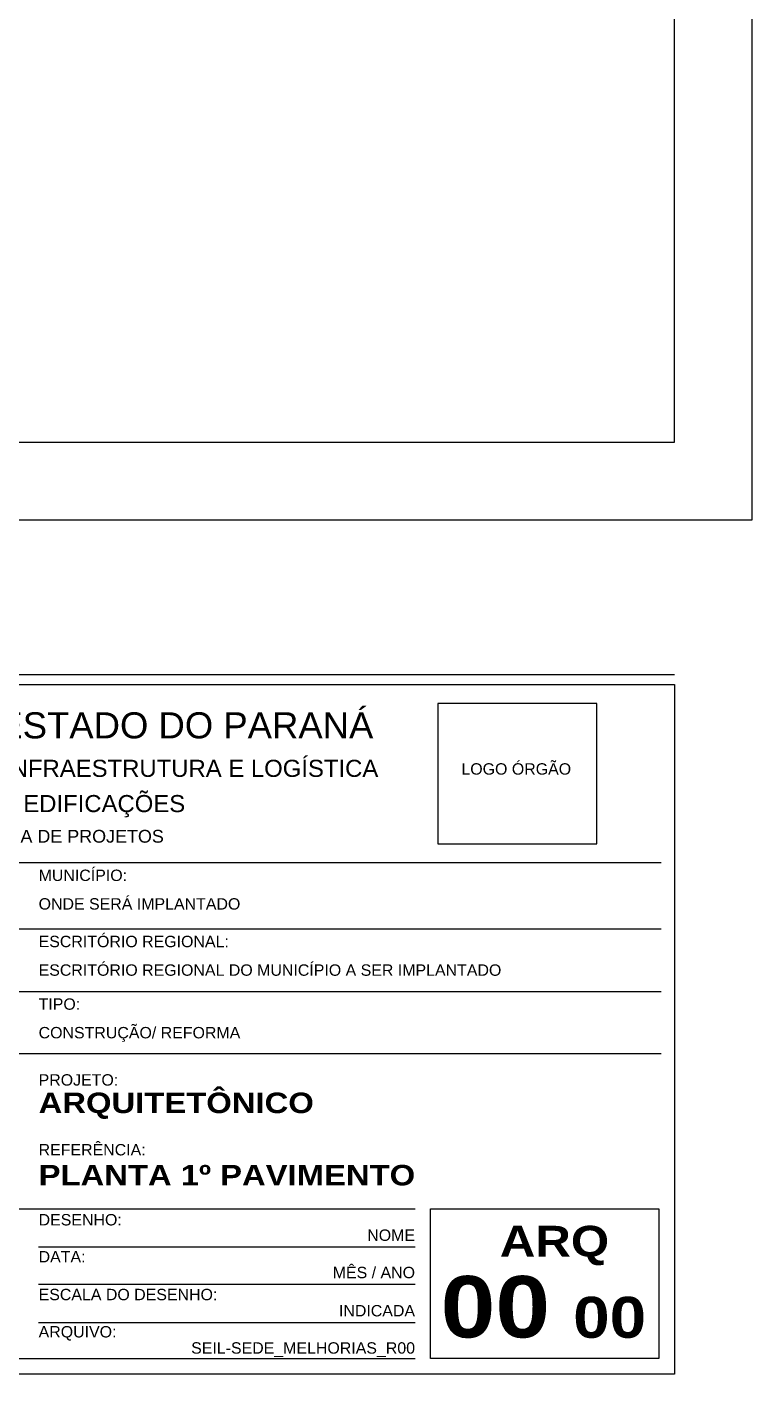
# Model space of a CAD drawing. Header units: millimetres. Extents: x 0 to 687901, y 0 to 346525.
# Drawn here: x 16275 to 17210, y 32700 to 34439 of the extents above; entities that cross this region are included whole.
import ezdxf
from ezdxf.enums import TextEntityAlignment as Align

# ---------------------------------------------------------------- set-up
doc = ezdxf.new("R2010")
doc.units = ezdxf.units.MM
for name, color, linetype in [('ARQ_Prancha', 7, 'Continuous'), ('ARQ_Prancha lin_grossa', 111, 'Continuous'), ('ARQ_Texto', 7, 'Continuous')]:
    doc.layers.add(name, color=color, linetype=linetype)
doc.styles.add('ARIAL', font='arial.ttf')
doc.styles.add('arial bold', font='')
doc.styles.get('arial bold').set_extended_font_data('Arial Black')

msp = doc.modelspace()

# ---------------------------------------------------------------- linework, layer by layer
at = {"layer": 'ARQ_Prancha'}
msp.add_lwpolyline([(5319.9, 33802.6), (17209.9, 33802.6), (17209.9, 42212.6), (5319.9, 42212.6)], close=True, dxfattribs=at)
at = {"layer": 'ARQ_Prancha lin_grossa'}
msp.add_lwpolyline([(17109.9, 33902.6), (17109.9, 42112.6), (5569.9, 42112.6), (5569.9, 33902.6), (17109.9, 33902.6)], close=True, dxfattribs=at)
at = {"layer": 'ARQ_Texto'}
for p, q in [((15359.9, 33602.6), (17109.9, 33602.6)), ((15379.9, 33360), (17092.6, 33360)), ((15379.9, 33274.6), (17092.6, 33274.6)), ((15379.9, 33193.7), (17092.6, 33193.7)), ((15379.9, 33113.7), (17092.6, 33113.7)), ((15379.9, 32912.9), (16775.3, 32912.9)), ((16795.3, 32912.9), (17089.9, 32912.9)), ((16795.3, 32719.8), (16795.3, 32912.9)), ((17089.9, 32912.9), (17089.9, 32719.8)), ((16289.9, 32864), (16775.3, 32864)), ((16289.9, 32815.9), (16775.3, 32815.9)), ((16289.9, 32766.2), (16775.3, 32766.2)), ((15379.9, 32719.8), (16775.3, 32719.8)), ((17089.9, 32719.8), (16795.3, 32719.8))]:
    msp.add_line(p, q, dxfattribs=at)
for points in [[(17109.9, 32699.8), (15359.9, 32699.8), (15359.9, 33590), (17109.9, 33590)], [(17009.9, 33565.3), (16804.8, 33565.3), (16804.8, 33384.4), (17009.9, 33384.4)]]:
    msp.add_lwpolyline(points, close=True, dxfattribs=at)

# ---------------------------------------------------------------- texts
at = {"layer": 'ARQ_Texto', "style": 'ARIAL'}
for s, height, p in [('GOVERNO DO ESTADO DO PARANÁ', 33.676, (16311.2, 33537.2)), ('SEIL - SECRETARIA DE INFRAESTRUTURA E LOGÍSTICA', 22.05, (16311.2, 33481.7)), ('PARANÁ EDIFICAÇÕES', 22.05, (16306.9, 33436.2)), ('GERÊNCIA DE PROJETOS', 16.538, (16306.3, 33394))]:
    msp.add_text(s, height=height, rotation=359.9947, dxfattribs=at).set_placement(p, align=Align.MIDDLE_CENTER)
at = {"layer": 'ARQ_Texto'}
for s, height, style, p in [('LOGO ÓRGÃO', 14.7, 'ARIAL', (16835.1, 33480.9)), ('MUNICÍPIO: ', 14.7, 'ARIAL', (16289.9, 33343.6)), ('ONDE SERÁ IMPLANTADO', 14.7, 'ARIAL', (16289.9, 33306.7)), ('ESCRITÓRIO REGIONAL: ', 14.7, 'ARIAL', (16289.9, 33258.2)), ('ESCRITÓRIO REGIONAL DO MUNICÍPIO A SER IMPLANTADO', 14.7, 'ARIAL', (16289.9, 33221.3)), ('TIPO: ', 14.7, 'ARIAL', (16289.9, 33177.4)), ('CONSTRUÇÃO/ REFORMA', 14.7, 'ARIAL', (16289.9, 33140.5)), ('PROJETO:', 14.7, 'ARIAL', (16289.9, 33079.5)), ('REFERÊNCIA:', 14.7, 'ARIAL', (16289.9, 32989.4)), ('PLANTA 1º PAVIMENTO ', 26.46, 'arial bold', (16289.9, 32956.6)), ('DESENHO: ', 14.7, 'ARIAL', (16289.9, 32899)), ('DATA:', 14.7, 'ARIAL', (16289.9, 32851.3)), ('ESCALA DO DESENHO:', 14.7, 'ARIAL', (16289.9, 32802.5)), ('ARQUIVO:', 14.7, 'ARIAL', (16289.9, 32754.4))]:
    msp.add_text(s, height=height, rotation=359.9947, dxfattribs=dict(at, style=style)).set_placement(p, align=Align.MIDDLE_LEFT)
at = {"layer": 'ARQ_Texto', "style": 'arial bold'}
for s, height, p in [('ARQUITETÔNICO', 26.46, (16289.9, 33036.7)), ('ARQ', 39.69, (16884.6, 32851.5)), ('00', 79.38, (16808.3, 32747)), ('00', 52.92, (16979.2, 32746.6))]:
    msp.add_text(s, height=height, rotation=359.9947, dxfattribs=at).set_placement(p)
at = {"layer": 'ARQ_Texto', "style": 'ARIAL'}
for s, p in [('NOME', (16775.3, 32879.1)), ('MÊS / ANO', (16775.3, 32830.9)), ('INDICADA', (16775.3, 32781.6)), ('SEIL-SEDE_MELHORIAS_R00', (16775.3, 32733.5))]:
    msp.add_text(s, height=14.7, rotation=359.9947, dxfattribs=at).set_placement(p, align=Align.MIDDLE_RIGHT)

doc.saveas('drawing.dxf')
